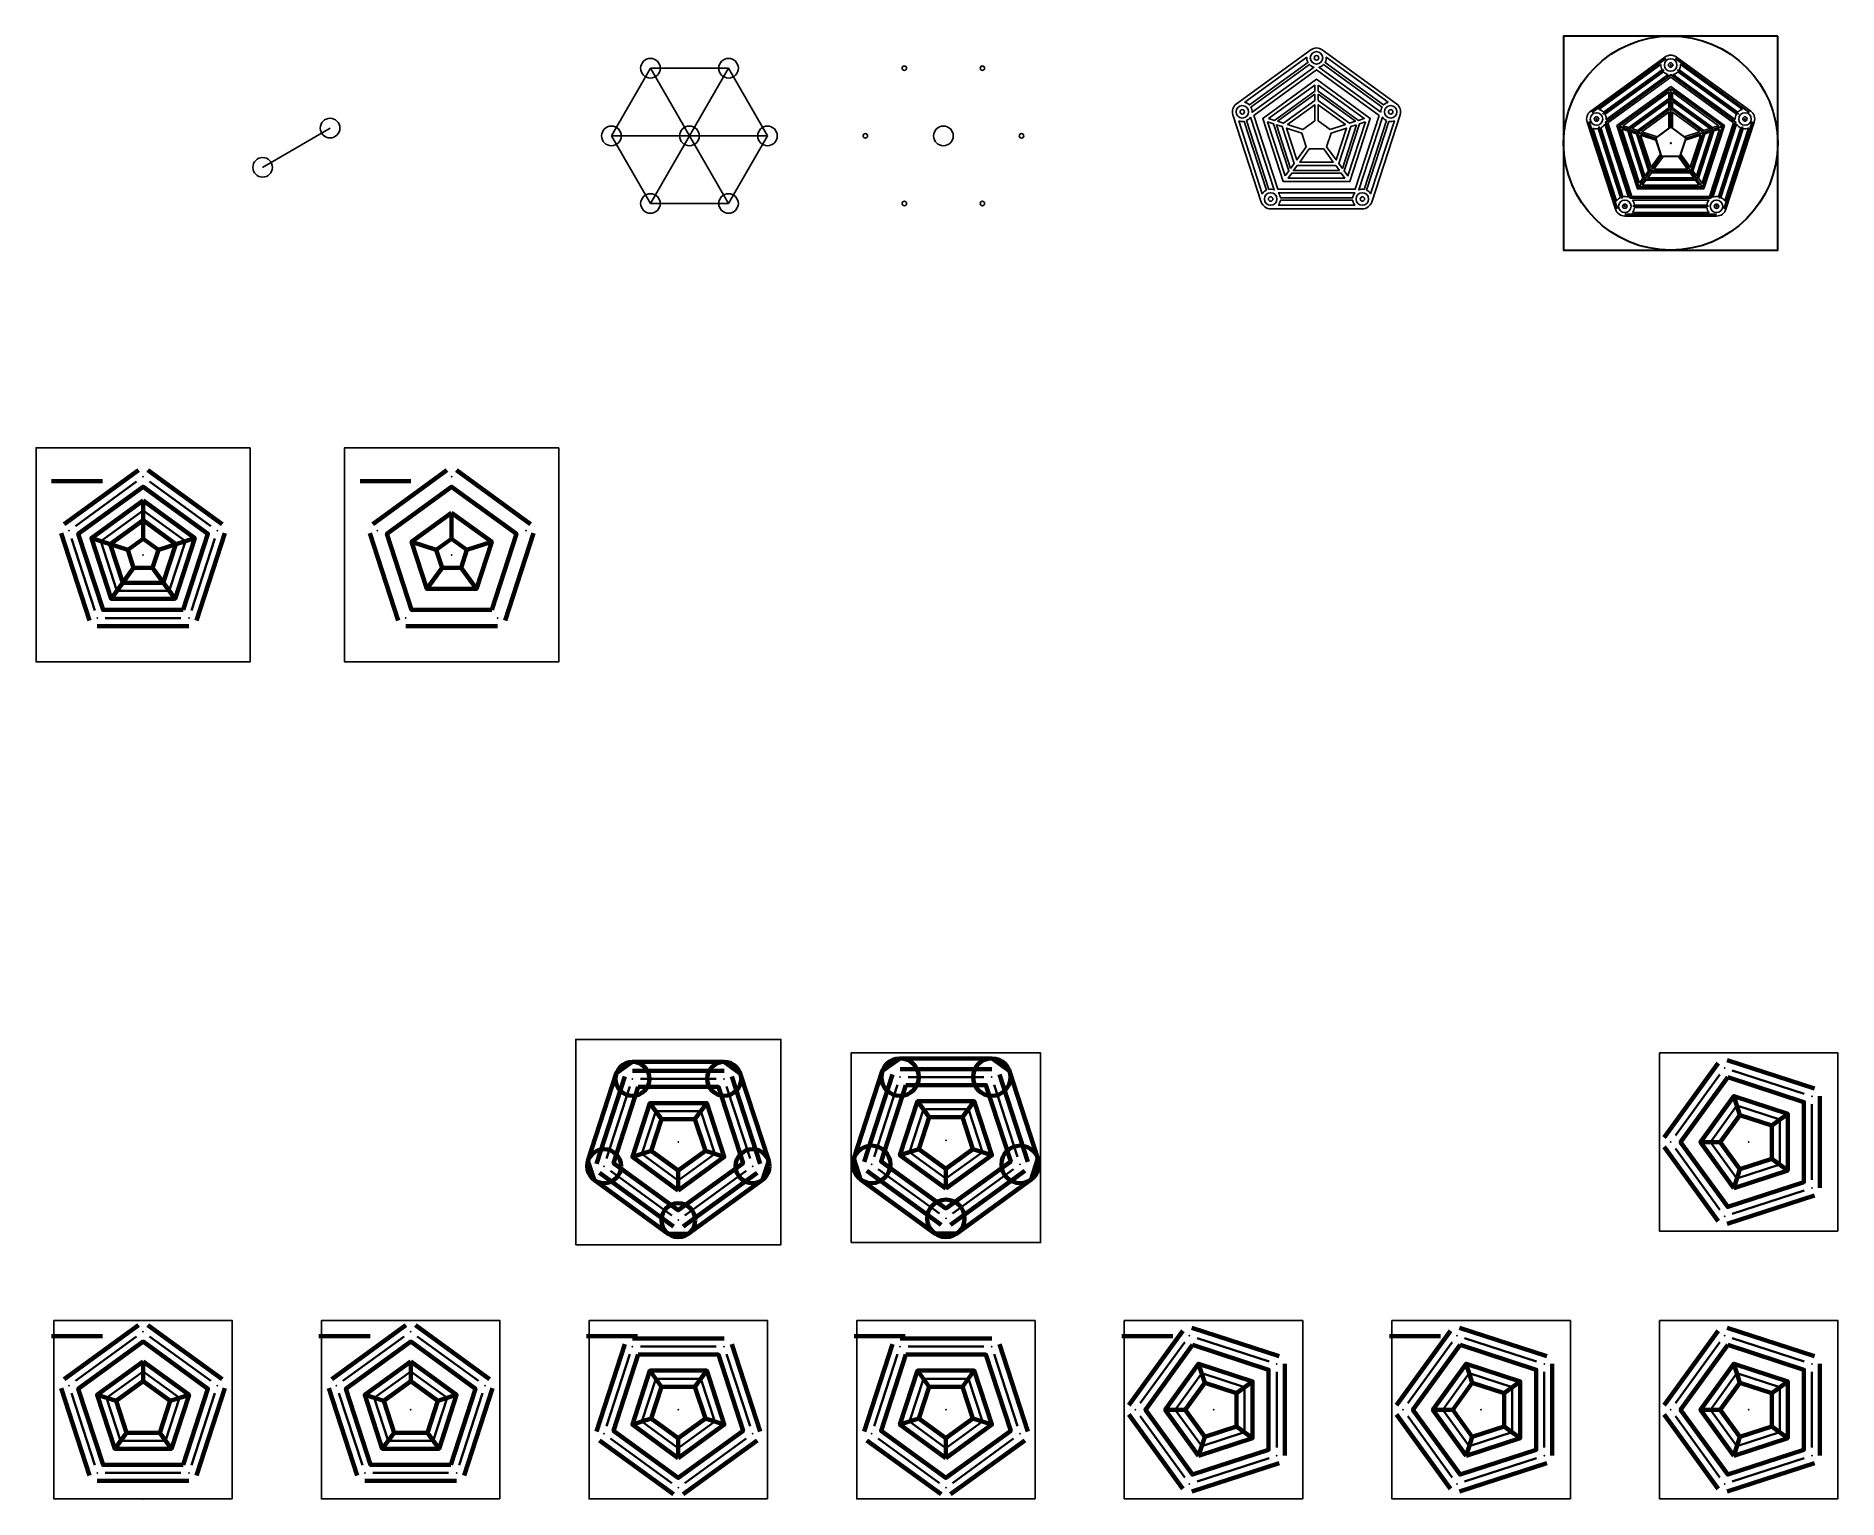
# Model space of a CAD drawing. Header units: millimetres. Extents: x 1000 to 21200, y 1200 to 17597.
import ezdxf

# ---------------------------------------------------------------- set-up
doc = ezdxf.new("R2010")
doc.units = ezdxf.units.MM
doc.layers.add('1', color=7, linetype='Continuous', true_color=0xffffff)
for name, color, linetype, lineweight, true_color in [('28', 7, 'Continuous', 40, 0xffffff), ('3', 1, 'Continuous', 30, 0xff0000), ('40', 7, 'Continuous', 80, 0xffffff)]:
    doc.layers.add(name, color=color, linetype=linetype, lineweight=lineweight, true_color=true_color)
doc.layers.add('background', color=7, linetype='Continuous', lineweight=200)

msp = doc.modelspace()

# ---------------------------------------------------------------- linework, layer by layer
for p, q in [((7888, 17236), (7450, 16478)), ((8763, 17236), (7888, 17236)), ((8325, 16478), (7888, 17236)), ((8325, 16478), (8763, 17236)), ((9200, 16478), (8763, 17236)), ((4296, 16565), (3540, 16125)), ((8325, 16478), (7450, 16478)), ((7450, 16478), (7888, 15720)), ((7888, 15720), (8325, 16478)), ((8325, 16478), (8763, 15720)), ((8325, 16478), (9200, 16478)), ((8763, 15720), (9200, 16478)), ((7888, 15720), (8763, 15720))]:
    msp.add_line(p, q)
for points in [[(16291, 16714, 0.32492), (16251, 16837), (15419, 17442, 0.32492), (15290, 17442), (14457, 16837, 0.32492), (14418, 16714), (14735, 15736, 0.32492), (14840, 15660), (15869, 15660, 0.32492), (15973, 15736)], [(20262, 16633, 0.32492), (20222, 16756), (19390, 17361, 0.32492), (19260, 17361), (18428, 16756, 0.32492), (18388, 16633), (18706, 15655, 0.32492), (18811, 15579), (19839, 15579, 0.32492), (19944, 15655)], [(15245, 17360), (14550, 16855, -0.141472), (14602, 16824), (15258, 17300, -0.141472)], [(15327, 17247), (14632, 16742, 0.141472), (14619, 16801), (15274, 17278, 0.141472)], [(16077, 16742), (15382, 17247, 0.141472), (15434, 17278), (16090, 16801, 0.141472)], [(16159, 16855), (15464, 17360, -0.141472), (15451, 17300), (16106, 16824, -0.141472)], [(19215, 17279), (18520, 16774, -0.141472), (18573, 16743), (19228, 17219, -0.141472)], [(19297, 17165), (18603, 16660, 0.141472), (18589, 16720), (19245, 17196, 0.141472)], [(20047, 16660), (19352, 17165, 0.141472), (19405, 17196), (20061, 16720, 0.141472)], [(20130, 16774), (19435, 17279, -0.141472), (19421, 17219), (20077, 16743, -0.141472)], [(14482, 16646), (14747, 15829, -0.141472), (14793, 15870), (14543, 16640, -0.141472)], [(14615, 16689), (14880, 15872, 0.141472), (14820, 15878), (14569, 16649, 0.141472)], [(16139, 16649), (15889, 15878, 0.141472), (15828, 15872), (16094, 16689, 0.141472)], [(16166, 16640), (15916, 15870, -0.141472), (15961, 15829), (16227, 16646, -0.141472)], [(18452, 16565), (18718, 15748, -0.141472), (18764, 15788), (18513, 16559, -0.141472)], [(18586, 16608), (18851, 15791, 0.141472), (18790, 15797), (18540, 16568, 0.141472)], [(20110, 16568), (19860, 15797, 0.141472), (19799, 15791), (20064, 16608, 0.141472)], [(20137, 16559), (19886, 15788, -0.141472), (19932, 15748), (20197, 16565, -0.141472)], [(14925, 15840), (15784, 15840, 0.141472), (15760, 15784), (14949, 15784, 0.141472)], [(14925, 15700), (15784, 15700, -0.141472), (15760, 15756), (14949, 15756, -0.141472)], [(18895, 15759), (19754, 15759, 0.141472), (19730, 15703), (18920, 15703, 0.141472)], [(18895, 15619), (19754, 15619, -0.141472), (19730, 15675), (18920, 15675, -0.141472)]]:
    msp.add_lwpolyline(points, format="xyb", close=True)
for points in [[(16057, 16706), (15354, 17217), (14651, 16706), (14920, 15880), (15789, 15880)], [(15727, 15965), (15957, 16674), (15354, 17112), (14751, 16674), (14982, 15965)], [(14818, 16673), (15334, 17048), (15334, 16979), (14884, 16652)], [(15374, 17048), (15890, 16673), (15824, 16652), (15374, 16979)], [(20028, 16625), (19325, 17136), (18622, 16625), (18891, 15799), (19759, 15799)], [(19698, 15884), (19928, 16593), (19325, 17031), (18722, 16593), (18952, 15884)], [(14917, 16641), (15334, 16944), (15334, 16875), (14983, 16620)], [(15334, 16645), (15334, 16826), (15030, 16604), (15202, 16549)], [(15374, 16944), (15791, 16641), (15726, 16620), (15374, 16875)], [(15506, 16549), (15679, 16604), (15374, 16826), (15374, 16645)], [(18789, 16592), (19305, 16967), (19305, 16898), (18855, 16571)], [(18888, 16560), (19305, 16863), (19305, 16794), (18954, 16539)], [(19345, 16967), (19861, 16592), (19795, 16571), (19345, 16898)], [(19345, 16863), (19762, 16560), (19696, 16539), (19345, 16794)], [(15003, 16029), (14806, 16635), (14872, 16614), (15044, 16085)], [(15064, 16113), (14905, 16603), (14971, 16582), (15105, 16169)], [(15190, 16510), (15018, 16566), (15134, 16209), (15240, 16355)], [(15468, 16355), (15575, 16209), (15691, 16566), (15519, 16510)], [(15804, 16603), (15645, 16113), (15604, 16169), (15738, 16582)], [(15903, 16635), (15706, 16029), (15665, 16085), (15837, 16614)], [(19305, 16563), (19305, 16744), (19001, 16523), (19173, 16467)], [(19477, 16467), (19649, 16523), (19345, 16744), (19345, 16563)], [(18974, 15947), (18777, 16554), (18843, 16533), (19014, 16003)], [(19035, 16031), (18875, 16522), (18941, 16501), (19075, 16087)], [(19160, 16429), (18988, 16485), (19105, 16127), (19211, 16274)], [(19439, 16274), (19545, 16127), (19662, 16485), (19489, 16429)], [(19774, 16522), (19615, 16031), (19574, 16087), (19709, 16501)], [(19873, 16554), (19676, 15947), (19635, 16003), (19807, 16533)], [(15273, 16332), (15166, 16185), (15542, 16185), (15436, 16332)], [(19243, 16250), (19137, 16104), (19513, 16104), (19407, 16250)], [(15673, 16005), (15035, 16005), (15076, 16061), (15632, 16061)], [(15612, 16089), (15096, 16089), (15137, 16145), (15571, 16145)], [(19644, 15924), (19006, 15924), (19047, 15980), (19603, 15980)], [(19583, 16008), (19067, 16008), (19108, 16064), (19542, 16064)], [(3400, 12982), (1000, 12982), (1000, 10582), (3400, 10582)], [(6859, 12982), (4459, 12982), (4459, 10582), (6859, 10582)], [(7050, 4050), (9350, 4050), (9350, 6350), (7050, 6350)], [(10138, 4074), (10138, 6199), (12262, 6199), (12262, 4074)], [(21200, 4200), (21200, 6200), (19200, 6200), (19200, 4200)], [(3200, 1200), (3200, 3200), (1200, 3200), (1200, 1200)], [(6200, 1200), (6200, 3200), (4200, 3200), (4200, 1200)], [(9200, 1200), (9200, 3200), (7200, 3200), (7200, 1200)], [(9200, 1200), (9200, 3200), (7200, 3200), (7200, 1200)], [(12200, 1200), (12200, 3200), (10200, 3200), (10200, 1200)], [(15200, 1200), (15200, 3200), (13200, 3200), (13200, 1200)], [(18200, 1200), (18200, 3200), (16200, 3200), (16200, 1200)], [(21200, 1200), (21200, 3200), (19200, 3200), (19200, 1200)]]:
    msp.add_lwpolyline(points, close=True)
for centre, radius in [((15354, 17353), 70), ((15354, 17353), 25), ((7888, 17236), 110), ((8763, 17236), 110), ((10734, 17236), 25), ((11609, 17236), 25), ((19325, 17272), 70), ((19325, 17272), 25), ((14522, 16748), 70), ((14522, 16748), 25), ((16186, 16748), 70), ((16186, 16748), 25), ((4296, 16565), 110), ((7450, 16478), 110), ((8325, 16478), 110), ((9200, 16478), 110), ((11172, 16478), 110), ((18493, 16667), 70), ((18493, 16667), 25), ((20157, 16667), 70), ((20157, 16667), 25), ((10297, 16478), 25), ((12047, 16478), 25), ((3540, 16125), 110), ((7888, 15720), 110), ((8763, 15720), 110), ((14840, 15770), 70), ((14840, 15770), 25), ((15869, 15770), 70), ((15869, 15770), 25), ((18811, 15689), 70), ((19839, 15689), 70), ((10734, 15720), 25), ((11609, 15720), 25), ((18811, 15689), 25), ((19839, 15689), 25)]:
    msp.add_circle(centre, radius)
at = {"color": 7, "true_color": 0xffffff}
for p in [(2200, 11782), (5659, 11782), (8200, 5200), (11200, 5220), (8200, 2200), (14200, 2200), (20200, 2200), (2200, 1200)]:
    msp.add_point(p, dxfattribs=at)
at = {"color": 254, "true_color": 0xcad0d9}
msp.add_point((20200, 5200), dxfattribs=at)
at = {"color": 18, "true_color": 0x000000}
for p in [(5200, 2200), (11200, 2200), (17200, 2200)]:
    msp.add_point(p, dxfattribs=at)
at = {"layer": '1', "color": 7, "true_color": 0xffffff}
for p in [(2200, 12657), (5659, 12657), (1368, 12052), (3032, 12052), (4827, 12052), (6491, 12052), (1686, 11074), (2714, 11074), (5145, 11074), (6174, 11074), (7686, 5908), (8714, 5908), (10686, 5928), (11714, 5928), (7368, 4930), (9032, 4930), (10368, 4950), (12032, 4950), (8200, 4325), (11200, 4345), (2200, 3075), (13930, 3032), (19930, 3032), (7686, 2908), (8714, 2908), (14908, 2714), (20908, 2714), (1368, 2470), (3032, 2470), (13325, 2200), (19325, 2200), (7368, 1930), (9032, 1930), (14908, 1686), (20908, 1686), (1686, 1492), (2714, 1492), (8200, 1325), (13930, 1368), (19930, 1368)]:
    msp.add_point(p, dxfattribs=at)
at = {"layer": '1', "color": 254, "true_color": 0xcad0d9}
for p in [(19930, 6032), (20908, 5714), (19325, 5200), (20908, 4686), (19930, 4368)]:
    msp.add_point(p, dxfattribs=at)
at = {"layer": '1', "color": 18, "true_color": 0x000000}
for p in [(5200, 3075), (16930, 3032), (10686, 2908), (11714, 2908), (17908, 2714), (4368, 2470), (6032, 2470), (16325, 2200), (10368, 1930), (12032, 1930), (17908, 1686), (4686, 1492), (5714, 1492), (11200, 1325), (16930, 1368)]:
    msp.add_point(p, dxfattribs=at)
at = {"layer": '28', "color": 7, "true_color": 0xffffff}
for p, q in [((1441, 12105), (2127, 12604)), ((2273, 12604), (2959, 12105)), ((1658, 11160), (1396, 11967)), ((3004, 11967), (2742, 11160)), ((2624, 11074), (1776, 11074)), ((7776, 5908), (8624, 5908)), ((10776, 5928), (11624, 5928)), ((7396, 5015), (7658, 5822)), ((8742, 5822), (9004, 5015)), ((10396, 5035), (10658, 5842)), ((11742, 5842), (12004, 5035)), ((8127, 4378), (7441, 4877)), ((8959, 4877), (8273, 4378)), ((11127, 4398), (10441, 4897)), ((11959, 4897), (11273, 4398)), ((1441, 2523), (2127, 3022)), ((2273, 3022), (2959, 2523)), ((7776, 2908), (8624, 2908)), ((13378, 2273), (13877, 2959)), ((14015, 3004), (14822, 2742)), ((19378, 2273), (19877, 2959)), ((20015, 3004), (20822, 2742)), ((7396, 2015), (7658, 2822)), ((8742, 2822), (9004, 2015)), ((14908, 2624), (14908, 1776)), ((20908, 2624), (20908, 1776)), ((1658, 1578), (1396, 2385)), ((3004, 2385), (2742, 1578)), ((13877, 1441), (13378, 2127)), ((19877, 1441), (19378, 2127)), ((8127, 1378), (7441, 1877)), ((8959, 1877), (8273, 1378)), ((14822, 1658), (14015, 1396)), ((20822, 1658), (20015, 1396)), ((2624, 1492), (1776, 1492))]:
    msp.add_line(p, q, dxfattribs=at)
at = {"layer": '28', "color": 254, "true_color": 0xcad0d9}
for p, q in [((19378, 5273), (19877, 5959)), ((20015, 6004), (20822, 5742)), ((20908, 5624), (20908, 4776)), ((19877, 4441), (19378, 5127)), ((20822, 4658), (20015, 4396))]:
    msp.add_line(p, q, dxfattribs=at)
at = {"layer": '28', "color": 18, "true_color": 0x000000}
for p, q in [((4441, 2523), (5127, 3022)), ((5273, 3022), (5959, 2523)), ((10776, 2908), (11624, 2908)), ((16378, 2273), (16877, 2959)), ((17015, 3004), (17822, 2742)), ((10396, 2015), (10658, 2822)), ((11742, 2822), (12004, 2015)), ((17908, 2624), (17908, 1776)), ((4658, 1578), (4396, 2385)), ((6004, 2385), (5742, 1578)), ((16877, 1441), (16378, 2127)), ((11127, 1378), (10441, 1877)), ((11959, 1877), (11273, 1378)), ((17822, 1658), (17015, 1396)), ((5624, 1492), (4776, 1492))]:
    msp.add_line(p, q, dxfattribs=at)
at = {"layer": '28', "color": 7, "true_color": 0xffffff}
for points in [[(1726, 11936), (1907, 11379), (2493, 11379), (2674, 11936), (2200, 12280)], [(8609, 5067), (8453, 5548), (7947, 5548), (7791, 5067), (8200, 4770)], [(11609, 5087), (11453, 5568), (10947, 5568), (10791, 5087), (11200, 4790)], [(1791, 2333), (1947, 1852), (2453, 1852), (2609, 2333), (2200, 2630)], [(8609, 2067), (8453, 2548), (7947, 2548), (7791, 2067), (8200, 1770)], [(14548, 1947), (14548, 2453), (14067, 2609), (13770, 2200), (14067, 1791)], [(20548, 1947), (20548, 2453), (20067, 2609), (19770, 2200), (20067, 1791)]]:
    msp.add_lwpolyline(points, close=True, dxfattribs=at)
at = {"layer": '28', "color": 254, "true_color": 0xcad0d9}
msp.add_lwpolyline([(20548, 4947), (20548, 5453), (20067, 5609), (19770, 5200), (20067, 4791)], close=True, dxfattribs=at)
at = {"layer": '28', "color": 18, "true_color": 0x000000}
for points in [[(4791, 2333), (4947, 1852), (5453, 1852), (5609, 2333), (5200, 2630)], [(11609, 2067), (11453, 2548), (10947, 2548), (10791, 2067), (11200, 1770)], [(17548, 1947), (17548, 2453), (17067, 2609), (16770, 2200), (17067, 1791)]]:
    msp.add_lwpolyline(points, close=True, dxfattribs=at)
at = {"layer": '3'}
for p, q in [((19272, 17345), (18440, 16740)), ((18566, 16720), (19252, 17219)), ((20210, 16740), (19378, 17345)), ((19398, 17219), (20084, 16720)), ((19325, 16578), (19325, 17006)), ((18407, 16639), (18725, 15661)), ((18783, 15775), (18521, 16582)), ((18746, 16585), (19153, 16453)), ((19497, 16453), (19904, 16585)), ((20129, 16582), (19867, 15775)), ((19925, 15661), (20243, 16639)), ((19219, 16250), (18967, 15904)), ((19431, 16250), (19683, 15904)), ((18811, 15599), (19839, 15599)), ((19749, 15689), (18901, 15689))]:
    msp.add_line(p, q, dxfattribs=at)
for points in [[(20525, 17597), (18125, 17597), (18125, 15197), (20525, 15197)], [(19774, 15779), (18876, 15779), (18599, 16633), (19325, 17161), (20051, 16633)], [(19325, 17006), (19904, 16585), (19683, 15904), (18967, 15904), (18746, 16585)], [(18851, 16551), (19032, 15994), (19618, 15994), (19799, 16551), (19325, 16895)], [(19552, 16084), (19098, 16084), (18957, 16516), (19325, 16784), (19693, 16516)], [(19219, 16250), (19431, 16250), (19497, 16453), (19325, 16578), (19153, 16453)]]:
    msp.add_lwpolyline(points, close=True, dxfattribs=at)
msp.add_circle((19325, 16397), 1200, dxfattribs=at)
for p in [(19325, 17272), (18493, 16667), (20157, 16667), (19325, 16397), (18811, 15689), (19839, 15689)]:
    msp.add_point(p, dxfattribs=at)
at = {"layer": '40', "color": 7, "true_color": 0xffffff}
for p, q in [((2147, 12730), (1315, 12125)), ((3085, 12125), (2253, 12730)), ((5606, 12730), (4774, 12125)), ((6544, 12125), (5712, 12730)), ((2200, 11963), (2200, 12391)), ((5659, 11963), (5659, 12254)), ((1282, 12024), (1600, 11046)), ((1621, 11970), (2028, 11838)), ((2372, 11838), (2779, 11970)), ((2800, 11046), (3118, 12024)), ((4741, 12024), (5059, 11046)), ((5210, 11928), (5487, 11838)), ((5831, 11838), (6109, 11928)), ((6259, 11046), (6577, 12024)), ((2094, 11635), (1842, 11289)), ((2306, 11635), (2558, 11289)), ((5553, 11635), (5382, 11400)), ((5766, 11635), (5937, 11400)), ((1686, 10984), (2714, 10984)), ((5145, 10984), (6174, 10984)), ((7600, 5936), (7282, 4957)), ((8714, 5998), (7686, 5998)), ((9118, 4957), (8800, 5936)), ((10600, 5956), (10282, 4977)), ((11714, 6018), (10686, 6018)), ((12118, 4977), (11800, 5956)), ((11013, 5478), (10882, 5658)), ((11387, 5478), (11518, 5658)), ((8013, 5458), (7882, 5638)), ((8387, 5458), (8518, 5638)), ((7897, 5101), (7685, 5033)), ((8715, 5033), (8503, 5101)), ((10897, 5121), (10685, 5053)), ((11715, 5053), (11503, 5121)), ((7315, 4857), (8147, 4252)), ((8200, 4881), (8200, 4659)), ((8253, 4252), (9085, 4857)), ((10315, 4877), (11147, 4272)), ((11200, 4901), (11200, 4679)), ((11253, 4272), (12085, 4877)), ((2147, 3148), (1315, 2543)), ((3085, 2543), (2253, 3148)), ((13857, 3085), (13252, 2253)), ((14936, 2800), (13957, 3118)), ((19857, 3085), (19252, 2253)), ((20936, 2800), (19957, 3118)), ((7600, 2936), (7282, 1957)), ((8714, 2998), (7686, 2998)), ((9118, 1957), (8800, 2936)), ((2200, 2519), (2200, 2741)), ((8013, 2458), (7882, 2638)), ((8387, 2458), (8518, 2638)), ((14101, 2503), (14033, 2715)), ((14998, 1686), (14998, 2714)), ((20101, 2503), (20033, 2715)), ((20998, 1686), (20998, 2714)), ((1282, 2443), (1600, 1464)), ((2800, 1464), (3118, 2443)), ((14458, 2387), (14638, 2518)), ((20458, 2387), (20638, 2518)), ((1685, 2367), (1897, 2299)), ((2503, 2299), (2715, 2367)), ((7897, 2101), (7685, 2033)), ((8715, 2033), (8503, 2101)), ((13252, 2147), (13857, 1315)), ((13881, 2200), (13659, 2200)), ((19252, 2147), (19857, 1315)), ((19881, 2200), (19659, 2200)), ((2013, 1942), (1882, 1762)), ((2387, 1942), (2518, 1762)), ((7315, 1857), (8147, 1252)), ((8200, 1881), (8200, 1659)), ((8253, 1252), (9085, 1857)), ((14101, 1897), (14033, 1685)), ((14638, 1882), (14458, 2013)), ((20101, 1897), (20033, 1685)), ((20638, 1882), (20458, 2013)), ((13957, 1282), (14936, 1600)), ((19957, 1282), (20936, 1600)), ((1686, 1402), (2714, 1402))]:
    msp.add_line(p, q, dxfattribs=at)
at = {"layer": '40', "color": 254, "true_color": 0xcad0d9}
for p, q in [((19857, 6085), (19252, 5253)), ((20936, 5800), (19957, 6118)), ((20101, 5503), (20033, 5715)), ((20998, 4686), (20998, 5714)), ((20458, 5387), (20638, 5518)), ((19252, 5147), (19857, 4315)), ((19881, 5200), (19659, 5200)), ((20101, 4897), (20033, 4685)), ((20638, 4882), (20458, 5013)), ((19957, 4282), (20936, 4600))]:
    msp.add_line(p, q, dxfattribs=at)
at = {"layer": '40', "color": 18, "true_color": 0x000000}
for p, q in [((5147, 3148), (4315, 2543)), ((6085, 2543), (5253, 3148)), ((16857, 3085), (16252, 2253)), ((17936, 2800), (16957, 3118)), ((10600, 2936), (10282, 1957)), ((11714, 2998), (10686, 2998)), ((12118, 1957), (11800, 2936)), ((5200, 2519), (5200, 2741)), ((11013, 2458), (10882, 2638)), ((11387, 2458), (11518, 2638)), ((17101, 2503), (17033, 2715)), ((17998, 1686), (17998, 2714)), ((4282, 2443), (4600, 1464)), ((5800, 1464), (6118, 2443)), ((17458, 2387), (17638, 2518)), ((4685, 2367), (4897, 2299)), ((5503, 2299), (5715, 2367)), ((10897, 2101), (10685, 2033)), ((11715, 2033), (11503, 2101)), ((16252, 2147), (16857, 1315)), ((16881, 2200), (16659, 2200)), ((5013, 1942), (4882, 1762)), ((5387, 1942), (5518, 1762)), ((10315, 1857), (11147, 1252)), ((11200, 1881), (11200, 1659)), ((11253, 1252), (12085, 1857)), ((17101, 1897), (17033, 1685)), ((17638, 1882), (17458, 2013)), ((16957, 1282), (17936, 1600)), ((4686, 1402), (5714, 1402))]:
    msp.add_line(p, q, dxfattribs=at)
at = {"layer": '40', "color": 7, "true_color": 0xffffff}
for points in [[(2649, 11164), (1751, 11164), (1474, 12018), (2200, 12546), (2926, 12018)], [(6108, 11164), (5210, 11164), (4933, 12018), (5659, 12546), (6386, 12018)], [(2200, 12391), (2779, 11970), (2558, 11289), (1842, 11289), (1621, 11970)], [(2427, 11469), (1973, 11469), (1832, 11901), (2200, 12169), (2568, 11901)], [(5659, 12254), (6109, 11928), (5937, 11400), (5382, 11400), (5210, 11928)], [(2094, 11635), (2306, 11635), (2372, 11838), (2200, 11963), (2028, 11838)], [(5553, 11635), (5766, 11635), (5831, 11838), (5659, 11963), (5487, 11838)], [(7751, 5818), (8649, 5818), (8926, 4964), (8200, 4436), (7474, 4964)], [(10751, 5838), (11649, 5838), (11926, 4984), (11200, 4456), (10474, 4984)], [(11200, 4679), (10685, 5053), (10882, 5658), (11518, 5658), (11715, 5053)], [(8200, 4659), (7685, 5033), (7882, 5638), (8518, 5638), (8715, 5033)], [(8013, 5458), (8387, 5458), (8503, 5101), (8200, 4881), (7897, 5101)], [(11013, 5478), (11387, 5478), (11503, 5121), (11200, 4901), (10897, 5121)], [(2649, 1582), (1751, 1582), (1474, 2436), (2200, 2964), (2926, 2436)], [(13964, 2926), (14818, 2649), (14818, 1751), (13964, 1474), (13436, 2200)], [(19964, 2926), (20818, 2649), (20818, 1751), (19964, 1474), (19436, 2200)], [(2200, 2741), (2715, 2367), (2518, 1762), (1882, 1762), (1685, 2367)], [(7751, 2818), (8649, 2818), (8926, 1964), (8200, 1436), (7474, 1964)], [(8200, 1659), (7685, 2033), (7882, 2638), (8518, 2638), (8715, 2033)], [(14033, 1685), (13659, 2200), (14033, 2715), (14638, 2518), (14638, 1882)], [(20033, 1685), (19659, 2200), (20033, 2715), (20638, 2518), (20638, 1882)], [(2387, 1942), (2013, 1942), (1897, 2299), (2200, 2519), (2503, 2299)], [(8013, 2458), (8387, 2458), (8503, 2101), (8200, 1881), (7897, 2101)], [(14101, 2503), (14458, 2387), (14458, 2013), (14101, 1897), (13881, 2200)], [(20101, 2503), (20458, 2387), (20458, 2013), (20101, 1897), (19881, 2200)]]:
    msp.add_lwpolyline(points, close=True, dxfattribs=at)
at = {"layer": '40', "color": 250, "true_color": 0x242424}
for points in [[(8088, 4171), (8312, 4171), (9144, 4776), (9213, 4988), (8895, 5967), (8714, 6098), (7686, 6098), (7505, 5967), (7187, 4988), (7256, 4776)], [(10168, 5015), (10486, 5993), (10686, 6138), (11714, 6138), (11914, 5993), (12232, 5015), (12156, 4780), (11323, 4175), (11077, 4175), (10244, 4780)]]:
    msp.add_lwpolyline(points, close=True, dxfattribs=at)
at = {"layer": '40', "color": 254, "true_color": 0xcad0d9}
for points in [[(19964, 5926), (20818, 5649), (20818, 4751), (19964, 4474), (19436, 5200)], [(20033, 4685), (19659, 5200), (20033, 5715), (20638, 5518), (20638, 4882)], [(20101, 5503), (20458, 5387), (20458, 5013), (20101, 4897), (19881, 5200)]]:
    msp.add_lwpolyline(points, close=True, dxfattribs=at)
at = {"layer": '40', "color": 18, "true_color": 0x000000}
for points in [[(5649, 1582), (4751, 1582), (4474, 2436), (5200, 2964), (5926, 2436)], [(16964, 2926), (17818, 2649), (17818, 1751), (16964, 1474), (16436, 2200)], [(5200, 2741), (5715, 2367), (5518, 1762), (4882, 1762), (4685, 2367)], [(10751, 2818), (11649, 2818), (11926, 1964), (11200, 1436), (10474, 1964)], [(11200, 1659), (10685, 2033), (10882, 2638), (11518, 2638), (11715, 2033)], [(17033, 1685), (16659, 2200), (17033, 2715), (17638, 2518), (17638, 1882)], [(5387, 1942), (5013, 1942), (4897, 2299), (5200, 2519), (5503, 2299)], [(11013, 2458), (11387, 2458), (11503, 2101), (11200, 1881), (10897, 2101)], [(17101, 2503), (17458, 2387), (17458, 2013), (17101, 1897), (16881, 2200)]]:
    msp.add_lwpolyline(points, close=True, dxfattribs=at)
at = {"layer": '40', "color": 250, "true_color": 0x242424}
for centre, radius in [((7686, 5908), 190), ((8714, 5908), 190), ((10686, 5928), 210), ((11714, 5928), 210), ((7368, 4930), 190), ((9032, 4930), 190), ((10368, 4950), 210), ((12032, 4950), 210), ((8200, 4325), 190), ((11200, 4345), 210)]:
    msp.add_circle(centre, radius, dxfattribs=at)
at = {"layer": 'background', "color": 250, "true_color": 0x242424}
for p, q in [((1744, 12608), (1172, 12608)), ((5203, 12608), (4632, 12608)), ((1744, 3026), (1172, 3026)), ((7744, 3026), (7172, 3026)), ((13744, 3026), (13172, 3026))]:
    msp.add_line(p, q, dxfattribs=at)
at = {"layer": 'background', "color": 7, "true_color": 0xffffff}
for p, q in [((4744, 3026), (4172, 3026)), ((10744, 3026), (10172, 3026)), ((16744, 3026), (16172, 3026))]:
    msp.add_line(p, q, dxfattribs=at)

doc.saveas('drawing.dxf')
